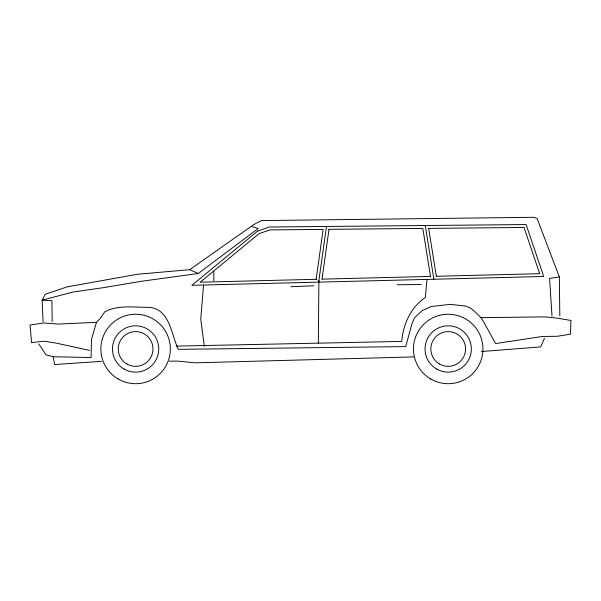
<?xml version="1.0" encoding="UTF-8"?>
<svg xmlns="http://www.w3.org/2000/svg" width="601" height="601" viewBox="0 0 601 601"><rect width="100%" height="100%" fill="white"/><g stroke="black" fill="none" stroke-linecap="round" stroke-linejoin="round"><path stroke-width="0.9" d="M318.342 343.081L318.891 280.509M203.589 285.159L200.734 319.086L204.325 346.416M427.048 279.405L425.328 297.472C410.919 307.103 403.046 324.427 401.746 341.421L176.296 346.108M316.134 279.292L323.15 229.394L269.864 229.905L259.114 233.631L200.171 282.2L316.502 279.285M318.665 282.124L326.486 226.464M322.001 279.149L329.002 229.334M480.973 317.651L544.837 316.877L556.579 318.042L570.95 320.476L570.462 334.164L557.458 336.275L542.47 336.462L495.622 343.547L481.634 318.297L475.038 311.859L470.425 308.005L465.843 306.104L450.179 304.339L431.308 306.518L422.233 310.544L414.495 317.801L411.963 323.699L405.72 346.589L178.294 349.339C171.225 334.667 169.955 308.952 149.108 307.329C134.339 307.524 118.457 304.587 104.844 311.776L99.713 319.011L96.498 322.309L91.487 339.31L91.059 357.565L53.241 356.724L46.052 354.853L38.749 343.862M544.446 338.393L540.637 346.912L481.386 351.54M43.047 321.648L42.13 300.154L73.314 291.951L103.244 287.684L140.972 281.358L198.232 273.5L258.295 228.448L251.759 226.577M52.167 321.543L51.911 300.688L42.13 300.154L45.315 294.25L67.387 286.812L137.629 274.229L189.713 269.691L253.69 224.594L261.458 220.59L533.853 217.292L537.129 218.554L559.343 276.948L559.816 316.043M559.343 276.948L549.584 278.368L551.996 316.141M101.531 361.351L54.646 364.522L53.241 356.724M96.498 322.309L58.064 324.074L43.708 322.947L30.05 325.066L31.568 342.645L43.933 341.195L55.683 343.006L89.669 350.413M290.937 286.715L313.737 285.783M413.668 356.919L195.4 362.824L177.13 361.088L169.309 361.178M322.204 279.142L430.421 276.43M436.153 276.287L539.69 273.688L524.049 227.471L428.31 228.388M397.148 284.776L421.263 284.483M328.875 229.334L422.586 228.44M189.713 269.691L198.232 273.5M428.656 228.38L436.349 276.28M425.268 225.518L433.892 279.24M422.803 228.44L430.504 276.422M213.791 271.291L213.791 280.795M257.679 231.062L191.854 285.302L543.695 276.483L526.123 224.556L269.361 227.013L257.679 231.062M118.239 379.051A34.73 34.73 0 0 0 170.338 348.978A34.73 34.73 0 0 0 118.239 318.898A34.73 34.73 0 0 0 118.239 379.051M124.031 369.029A23.154 23.154 0 0 0 158.762 348.978A23.154 23.154 0 0 0 124.031 328.92A23.154 23.154 0 0 0 124.031 369.029M126.924 364.018A17.369 17.369 0 0 0 152.977 348.978A17.369 17.369 0 0 0 126.924 333.938A17.369 17.369 0 0 0 126.924 364.018M439.511 364.018A17.369 17.369 0 0 0 465.565 348.978A17.369 17.369 0 0 0 439.511 333.938A17.369 17.369 0 0 0 439.511 364.018M436.619 369.029A23.154 23.154 0 0 0 471.349 348.978A23.154 23.154 0 0 0 436.619 328.92A23.154 23.154 0 0 0 436.619 369.029M430.834 379.051A34.73 34.73 0 0 0 482.934 348.978A34.73 34.73 0 0 0 430.834 318.898A34.73 34.73 0 0 0 430.834 379.051"/></g></svg>
